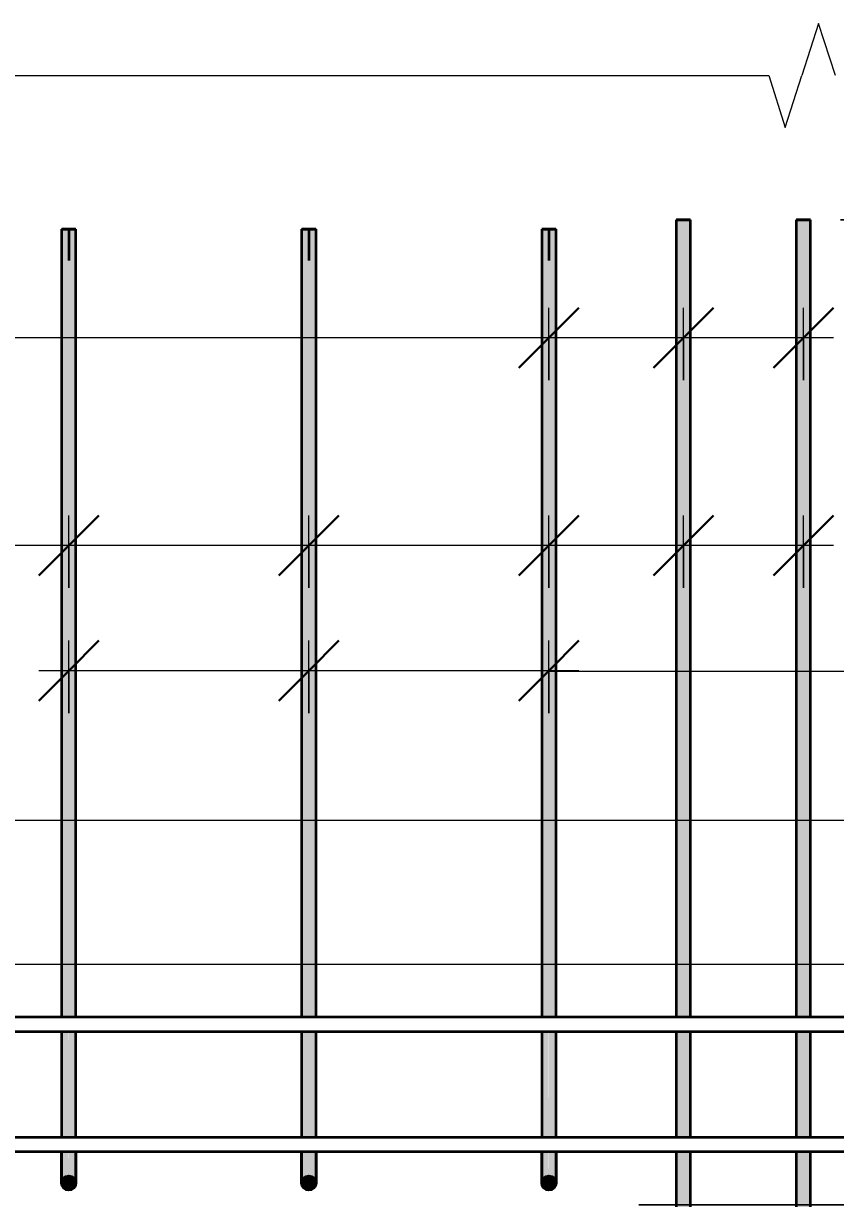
# Model space of a CAD drawing. Header units: millimetres. Extents: x -2461 to 50011, y -6221 to 38236.
# Drawn here: x 43837 to 44513, y 2725 to 3703 of the extents above; entities that cross this region are included whole.
import ezdxf

# ---------------------------------------------------------------- set-up
doc = ezdxf.new("R2010")
doc.units = ezdxf.units.MM
for name, color, linetype, lineweight in [('AA_Dim', 7, 'Continuous', 9), ('AA_Dim-25', 7, 'Continuous', 9), ('AA_Oformlenie', 7, 'Continuous', 9), ('AA_Vinoska', 7, 'Continuous', 9), ('AF_Perekritie_Опалубка', 253, 'Continuous', 18), ('AF_Stena_Опалубка', 253, 'Continuous', 18), ('KR_Armatura_Tonkie', 7, 'Continuous', 20)]:
    doc.layers.add(name, color=color, linetype=linetype, lineweight=lineweight)
doc.styles.add('ISOCPEUR_10', font='isocpeur.ttf', dxfattribs={"width": 0.9, "height": 62.5})
doc.styles.add('ISOCPEUR_11', font='isocpeur.ttf', dxfattribs={"width": 0.85, "height": 62.5})
doc.styles.add('ISOCPEUR_12', font='isocpeur.ttf', dxfattribs={"width": 0.8, "height": 62.5})
doc.dimstyles.new('00_Точн_3_знака__прозр__2', dxfattribs={"dimscale": 304.8, "dimtxt": 62.248823, "dimasz": 0.139436, "dimexe": 0.123031, "dimexo": 0.082021, "dimgap": 0.008202, "dimtad": 1, "dimdec": 3, "dimrnd": 0.001, "dimdsep": 46, "dimtxsty": 'ISOCPEUR_10', "dimblk1": 'OBLIQUE', "dimblk2": 'OBLIQUE', "dimsah": 1, "dimcen": 0.09, "dimdle": 0.123031, "dimazin": 0, "dimtfac": 1, "dimtdec": 4, "dimtix": 1, "dimtmove": 1, "dimatfit": 3, "dimfxl": 1, "dimtvp": 1, "dimtolj": 1, "dimtzin": 0, "dimlwd": 18, "dimlwe": 18, "dimarcsym": 2})
doc.dimstyles.new('00_Точн_3_знака__прозр__3', dxfattribs={"dimscale": 304.8, "dimtxt": 62.248823, "dimasz": 0.139436, "dimexe": 0.123031, "dimexo": 0.082021, "dimgap": 0.008202, "dimtad": 1, "dimdec": 3, "dimrnd": 0.001, "dimdsep": 46, "dimtxsty": 'ISOCPEUR_10', "dimblk1": 'OBLIQUE', "dimblk2": 'OBLIQUE', "dimsah": 1, "dimcen": 0.09, "dimdle": 0.123031, "dimazin": 0, "dimtfac": 1, "dimtdec": 4, "dimtix": 1, "dimtmove": 0, "dimatfit": 3, "dimfxl": 1, "dimtvp": 1, "dimtolj": 1, "dimtzin": 0, "dimlwd": 18, "dimlwe": 18, "dimarcsym": 2})
doc.dimstyles.new('10_Раскладка_арматуры_с_засечками_1', dxfattribs={"dimscale": 304.8, "dimtxt": 0.18, "dimasz": 0.164042, "dimexe": 0.082021, "dimexo": 0, "dimgap": 0, "dimtad": 1, "dimdec": 3, "dimrnd": 0.001, "dimdsep": 46, "dimtxsty": 'ISOCPEUR_12', "dimblk1": 'OBLIQUE', "dimblk2": 'OBLIQUE', "dimsah": 1, "dimcen": 0.09, "dimdle": 0.082021, "dimazin": 0, "dimtfac": 1, "dimtdec": 4, "dimtix": 1, "dimtmove": 0, "dimatfit": 3, "dimfxl": 1, "dimtvp": 1, "dimtolj": 1, "dimtzin": 0, "dimlwd": 18, "dimlwe": 18, "dimarcsym": 2})
doc.dimstyles.new('10_Раскладка_арматуры_с_засечками_2', dxfattribs={"dimscale": 304.8, "dimtxt": 0.18, "dimasz": 0.164042, "dimexe": 0.082021, "dimexo": 0, "dimgap": 0, "dimtad": 1, "dimdec": 3, "dimrnd": 0.001, "dimdsep": 46, "dimtxsty": 'ISOCPEUR_12', "dimblk1": 'OBLIQUE', "dimblk2": 'OBLIQUE', "dimsah": 1, "dimcen": 0.09, "dimdle": 0.082021, "dimazin": 0, "dimtfac": 1, "dimtdec": 4, "dimtix": 1, "dimtmove": 2, "dimatfit": 3, "dimfxl": 1, "dimtvp": 1, "dimtolj": 1, "dimtzin": 0, "dimlwd": 18, "dimlwe": 18, "dimarcsym": 2})
doc.dimstyles.new('10_Раскладка_арматуры_с_засечками_3', dxfattribs={"dimscale": 304.8, "dimtxt": 0.18, "dimasz": 0.164042, "dimexe": 0.082021, "dimexo": 0, "dimgap": 0, "dimtad": 1, "dimdec": 3, "dimrnd": 0.001, "dimdsep": 46, "dimtxsty": 'ISOCPEUR_11', "dimblk1": 'OBLIQUE', "dimblk2": 'OBLIQUE', "dimsah": 1, "dimcen": 0.09, "dimdle": 0.082021, "dimazin": 0, "dimtfac": 1, "dimtdec": 4, "dimtix": 1, "dimtmove": 0, "dimatfit": 3, "dimfxl": 1, "dimtvp": 1, "dimtolj": 1, "dimtzin": 0, "dimlwd": 18, "dimlwe": 18, "dimarcsym": 2})

# ---------------------------------------------------------------- blocks, each defined once
blk = doc.blocks.new('350_Стержень П торец СК-СГ _НесАрм_РабПлоск_ - 350_Стержень П торец СК-СГ _НесАрм_РабПлоск_-4141135-Схема обрамления отверстия 500х1050 _h_')
at = {"layer": 'KR_Armatura_Tonkie', "lineweight": 35}
h = blk.add_hatch(color=256, dxfattribs=at)
h.paths.add_polyline_path([(-2593.82, 2776), (-2590.82, 2776), (-2591.01, 2864), (-2596.82, 2864), (-2596.62, 2776), (-2593.82, 2776)])
h.paths.add_polyline_path([(-2590.82, 2876), (-2590.82, 3532), (-2596.82, 3532), (-2596.54, 2876), (-2591.03, 2876)])
h = blk.add_hatch(color=256, dxfattribs=at)
h.paths.add_polyline_path([(-2590.82, 2776), (-2584.82, 2776), (-2585.03, 2864), (-2590.82, 2864), (-2590.82, 2784.04)])
h.paths.add_polyline_path([(-2590.61, 2876), (-2584.82, 2876), (-2585.03, 3532), (-2590.82, 3532), (-2590.82, 2876)])
for points in [[(-2596.62, 2739.55), (-2596.02, 2741), (-2594.84, 2742.42), (-2593.36, 2743.39), (-2591.37, 2743.93), (-2590.82, 2744), (-2591.06, 2764), (-2596.6, 2764), (-2596.62, 2756.66), (-2596.79, 2750.64), (-2596.56, 2739.89)], [(-2584.82, 2738), (-2584.82, 2743.1), (-2585.27, 2764), (-2590.82, 2764), (-2590.82, 2744), (-2589.27, 2743.8), (-2587.82, 2743.2), (-2586.01, 2741.5), (-2585.32, 2740.25), (-2585.02, 2739.51)], [(-2590.82, 2732), (-2589.27, 2732.2), (-2587.82, 2732.8), (-2586.58, 2733.76), (-2585.63, 2735), (-2585.03, 2736.45), (-2584.82, 2738), (-2585.07, 2739.66), (-2585.63, 2741), (-2586.58, 2742.24), (-2587.82, 2743.2), (-2589.27, 2743.8), (-2590.82, 2744), (-2593.36, 2743.39), (-2593.82, 2743.2), (-2595.07, 2742.24), (-2596.02, 2741), (-2596.62, 2739.51), (-2596.82, 2738), (-2596.62, 2736.45), (-2596.02, 2735), (-2595.07, 2733.76), (-2593.82, 2732.8), (-2592.38, 2732.2)]]:
    blk.add_hatch(color=256, dxfattribs=at).paths.add_polyline_path(points)
h = blk.add_hatch(color=256, dxfattribs=at)
h.paths.add_polyline_path([(-2584.85, 2744.66), (-2584.82, 2744.85), (-2584.85, 2744.74)])
h.paths.add_polyline_path([(-2584.86, 2753.36), (-2584.94, 2763.72), (-2585.07, 2757.22), (-2584.9, 2754.16)])
at = {"layer": 'AA_Oformlenie'}
for start, end in [(90, 270), (270, 90)]:
    blk.add_arc((-2590.82, 2738), 6, start, end, dxfattribs=at)
at = {"layer": 'KR_Armatura_Tonkie', "lineweight": 35}
for p, q in [((-2596.82, 3532), (-2596.82, 2876)), ((-2596.82, 3532), (-2590.82, 3532)), ((-2590.82, 3532), (-2596.62, 3532)), ((-2596.62, 3532), (-2590.82, 3532)), ((-2590.82, 3532), (-2596.62, 3532)), ((-2590.82, 3532), (-2585.03, 3532)), ((-2585.03, 3532), (-2590.82, 3532)), ((-2590.82, 3532), (-2584.82, 3532)), ((-2585.03, 3532), (-2590.82, 3532)), ((-2590.82, 3532), (-2590.82, 3506.02)), ((-2590.82, 3532), (-2590.82, 3506.02)), ((-2584.82, 2876), (-2584.82, 3532)), ((-2596.82, 2864), (-2596.82, 2776)), ((-2584.82, 2776), (-2584.82, 2864))]:
    blk.add_line(p, q, dxfattribs=at)
at = {"layer": 'KR_Armatura_Tonkie', "lineweight": 35, "flags": 128}
for points in [[(-2596.82, 2738), (-2596.82, 2739.96), (-2596.82, 2745.63), (-2596.82, 2754.38), (-2596.82, 2764)], [(-2596.82, 2764), (-2596.82, 2762.28), (-2596.82, 2751.84), (-2596.82, 2743.82), (-2596.82, 2739.07), (-2596.82, 2738)], [(-2584.82, 2764), (-2584.82, 2762.28), (-2584.82, 2751.84), (-2584.82, 2743.82), (-2584.82, 2739.07), (-2584.82, 2738)], [(-2584.82, 2738), (-2584.82, 2739.96), (-2584.82, 2745.63), (-2584.82, 2754.38), (-2584.82, 2764)]]:
    blk.add_lwpolyline(points, dxfattribs=at)
at = {"layer": 'KR_Armatura_Tonkie', "lineweight": 35}
blk.add_circle((-2590.82, 2738), 6, dxfattribs=at)
blk = doc.blocks.new('350_Стержень П торец СК-СГ _НесАрм_РабПлоск_ - 350_Стержень П торец СК-СГ _НесАрм_РабПлоск_-V19-Схема обрамления отверстия 500х1050 _h_')
at = {"layer": 'KR_Armatura_Tonkie', "lineweight": 35}
h = blk.add_hatch(color=256, dxfattribs=at)
h.paths.add_polyline_path([(-2395.06, 2776), (-2390.82, 2776), (-2391.01, 2864), (-2396.82, 2864), (-2396.62, 2776), (-2395.07, 2776)])
h.paths.add_polyline_path([(-2390.82, 2876), (-2390.82, 3532), (-2396.82, 3532), (-2396.54, 2876), (-2391.03, 2876)])
h = blk.add_hatch(color=256, dxfattribs=at)
h.paths.add_polyline_path([(-2390.82, 2776), (-2384.82, 2776), (-2385.03, 2864), (-2390.82, 2864), (-2390.82, 2784.04)])
h.paths.add_polyline_path([(-2390.61, 2876), (-2384.82, 2876), (-2385.03, 3532), (-2390.82, 3532), (-2390.82, 2876)])
for points in [[(-2396.62, 2739.55), (-2396.02, 2741), (-2394.48, 2742.69), (-2393.82, 2743.2), (-2391.37, 2743.93), (-2390.82, 2744), (-2391.06, 2764), (-2396.6, 2764), (-2396.62, 2756.66), (-2396.79, 2750.64), (-2396.56, 2739.89)], [(-2384.82, 2738), (-2384.82, 2743.1), (-2385.27, 2764), (-2390.82, 2764), (-2390.82, 2744), (-2389.27, 2743.8), (-2387.82, 2743.2), (-2386.01, 2741.5), (-2385.32, 2740.25), (-2385.02, 2739.51), (-2384.82, 2738.01)], [(-2390.82, 2732), (-2389.27, 2732.2), (-2387.82, 2732.8), (-2386.19, 2734.26), (-2385.63, 2735), (-2385.03, 2736.45), (-2384.82, 2738), (-2385.03, 2739.55), (-2386.19, 2741.74), (-2386.58, 2742.24), (-2387.82, 2743.2), (-2389.27, 2743.8), (-2390.82, 2744), (-2392.38, 2743.8), (-2394.48, 2742.69), (-2395.07, 2742.24), (-2396.02, 2741), (-2396.62, 2739.51), (-2396.82, 2738), (-2396.62, 2736.45), (-2396.02, 2735), (-2395.07, 2733.76), (-2393.82, 2732.8), (-2392.38, 2732.2)]]:
    blk.add_hatch(color=256, dxfattribs=at).paths.add_polyline_path(points)
h = blk.add_hatch(color=256, dxfattribs=at)
h.paths.add_polyline_path([(-2384.85, 2744.66), (-2384.82, 2744.85), (-2384.85, 2744.74)])
h.paths.add_polyline_path([(-2384.86, 2753.36), (-2384.94, 2763.72), (-2385.19, 2759.3), (-2384.9, 2754.16)])
at = {"layer": 'AA_Oformlenie'}
for start, end in [(90, 270), (270, 90)]:
    blk.add_arc((-2390.82, 2738), 6, start, end, dxfattribs=at)
at = {"layer": 'KR_Armatura_Tonkie', "lineweight": 35}
for p, q in [((-2396.82, 3532), (-2396.82, 2876)), ((-2396.82, 3532), (-2390.82, 3532)), ((-2390.82, 3532), (-2396.62, 3532)), ((-2396.62, 3532), (-2390.82, 3532)), ((-2390.82, 3532), (-2396.62, 3532)), ((-2390.82, 3532), (-2385.03, 3532)), ((-2385.03, 3532), (-2390.82, 3532)), ((-2390.82, 3532), (-2384.82, 3532)), ((-2385.03, 3532), (-2390.82, 3532)), ((-2390.82, 3532), (-2390.82, 3506.02)), ((-2390.82, 3532), (-2390.82, 3506.02)), ((-2384.82, 2876), (-2384.82, 3532)), ((-2396.82, 2864), (-2396.82, 2776)), ((-2384.82, 2776), (-2384.82, 2864))]:
    blk.add_line(p, q, dxfattribs=at)
at = {"layer": 'KR_Armatura_Tonkie', "lineweight": 35, "flags": 128}
for points in [[(-2396.82, 2738), (-2396.82, 2739.96), (-2396.82, 2745.63), (-2396.82, 2754.38), (-2396.82, 2764)], [(-2396.82, 2764), (-2396.82, 2762.28), (-2396.82, 2751.84), (-2396.82, 2743.82), (-2396.82, 2739.07), (-2396.82, 2738)], [(-2384.82, 2764), (-2384.82, 2762.28), (-2384.82, 2751.84), (-2384.82, 2743.82), (-2384.82, 2739.07), (-2384.82, 2738)], [(-2384.82, 2738), (-2384.82, 2739.96), (-2384.82, 2745.63), (-2384.82, 2754.38), (-2384.82, 2764)]]:
    blk.add_lwpolyline(points, dxfattribs=at)
at = {"layer": 'KR_Armatura_Tonkie', "lineweight": 35}
blk.add_circle((-2390.82, 2738), 6, dxfattribs=at)
blk = doc.blocks.new('350_Стержень верт с удлинением концов _НесАрм_РабПлоск_ - 350_Стержень верт с удлинением концов _НесАрм_РабПлоск_-4140946-Схема обрамления отверстия 500х1050 _h_')
at = {"layer": 'KR_Armatura_Tonkie', "lineweight": 35}
for p, q in [((-2284.82, 3540), (-2284.82, 2876)), ((-2273.03, 3540), (-2284.62, 3540)), ((-2284.62, 3540), (-2273.03, 3540)), ((-2272.82, 2876), (-2272.82, 3540)), ((-2284.82, 2864), (-2284.82, 2776)), ((-2272.82, 2776), (-2272.82, 2864)), ((-2284.82, 2764), (-2284.82, 2689)), ((-2272.82, 2689), (-2272.82, 2764))]:
    blk.add_line(p, q, dxfattribs=at)
blk = doc.blocks.new('350_Стержень верт с удлинением концов _НесАрм_РабПлоск_ - 350_Стержень верт с удлинением концов _НесАрм_РабПлоск_-V20-Схема обрамления отверстия 500х1050 _h_')
at = {"layer": 'KR_Armatura_Tonkie', "lineweight": 35}
h = blk.add_hatch(color=256, dxfattribs=at)
h.paths.add_polyline_path([(-2278.82, 1170), (-2272.82, 1170), (-2273.03, 1514), (-2284.82, 1514), (-2284.62, 1170), (-2280.38, 1170)])
h.paths.add_polyline_path([(-2283.21, 1526), (-2272.82, 1526), (-2273.03, 1614), (-2284.82, 1614), (-2284.62, 1526), (-2284.02, 1526)])
h.paths.add_polyline_path([(-2283.07, 1626), (-2272.82, 1626.13), (-2273.03, 1689), (-2284.82, 1689), (-2284.62, 1626), (-2283.25, 1626)])
h.paths.add_polyline_path([(-2273.16, 1701), (-2272.82, 1701), (-2273.03, 1877), (-2284.82, 1877), (-2284.62, 1701), (-2273.63, 1701)])
h.paths.add_polyline_path([(-2272.89, 1889), (-2272.82, 1889), (-2273.03, 2077), (-2284.82, 2077), (-2284.62, 1889), (-2273.03, 1889)])
h.paths.add_polyline_path([(-2273.26, 2089), (-2272.82, 2089), (-2273.03, 2277), (-2284.82, 2277), (-2284.62, 2089), (-2273.63, 2089)])
h.paths.add_polyline_path([(-2273.31, 2289), (-2272.82, 2289), (-2273.03, 2477), (-2284.82, 2477), (-2284.62, 2289), (-2273.63, 2289)])
h.paths.add_polyline_path([(-2275.82, 2489), (-2272.82, 2489), (-2273.03, 2677), (-2284.82, 2677), (-2284.62, 2489), (-2276.63, 2489)])
h.paths.add_polyline_path([(-2275.82, 2689), (-2272.82, 2689), (-2273.03, 2764), (-2284.82, 2764), (-2284.62, 2689), (-2276.75, 2689)])
h.paths.add_polyline_path([(-2283.07, 2776), (-2272.82, 2776), (-2273.03, 2864), (-2284.82, 2864), (-2284.62, 2776), (-2283.71, 2776)])
h.paths.add_polyline_path([(-2278.82, 2876), (-2272.82, 2876), (-2273.03, 3540), (-2284.82, 3540), (-2284.62, 2876), (-2279.94, 2876)])
for p, q in [((-2284.82, 3540), (-2284.82, 2876)), ((-2284.82, 3540), (-2272.82, 3540)), ((-2273.03, 3540), (-2284.62, 3540)), ((-2272.82, 2876), (-2272.82, 3540)), ((-2284.82, 2864), (-2284.82, 2776)), ((-2272.82, 2776), (-2272.82, 2864)), ((-2284.82, 2764), (-2284.82, 2689)), ((-2272.82, 2689), (-2272.82, 2764))]:
    blk.add_line(p, q, dxfattribs=at)
blk = doc.blocks.new('350_Стержень верт с удлинением концов _НесАрм_РабПлоск_ - 350_Стержень верт с удлинением концов _НесАрм_РабПлоск_-V21-Схема обрамления отверстия 500х1050 _h_')
at = {"layer": 'KR_Armatura_Tonkie', "lineweight": 35}
h = blk.add_hatch(color=256, dxfattribs=at)
h.paths.add_polyline_path([(-2178.82, 1170), (-2172.82, 1170), (-2173.03, 1514), (-2184.82, 1514), (-2184.62, 1170), (-2180.38, 1170)])
h.paths.add_polyline_path([(-2183.21, 1526), (-2172.82, 1526), (-2173.03, 1614), (-2184.82, 1614), (-2184.62, 1526), (-2184.02, 1526)])
h.paths.add_polyline_path([(-2183.25, 1626), (-2172.82, 1626.13), (-2173.03, 1689), (-2184.82, 1689), (-2184.62, 1626), (-2184.02, 1626)])
h.paths.add_polyline_path([(-2183.28, 1701), (-2172.82, 1701), (-2173.03, 1877), (-2184.82, 1877), (-2184.62, 1701), (-2184.02, 1701)])
h.paths.add_polyline_path([(-2183.07, 1889), (-2172.82, 1889), (-2173.03, 2077), (-2184.82, 2077), (-2184.62, 1889), (-2183.35, 1889)])
h.paths.add_polyline_path([(-2181.82, 2089), (-2172.82, 2089), (-2173.03, 2277), (-2184.82, 2277), (-2184.62, 2089), (-2182.3, 2089)])
h.paths.add_polyline_path([(-2178.82, 2289), (-2172.82, 2289), (-2173.03, 2477), (-2184.82, 2477), (-2184.62, 2289), (-2179.56, 2289)])
h.paths.add_polyline_path([(-2183.6, 2489), (-2172.82, 2489), (-2173.03, 2677), (-2184.82, 2677), (-2184.62, 2489), (-2184.02, 2489)])
h.paths.add_polyline_path([(-2183.68, 2689), (-2172.82, 2689), (-2173.03, 2764), (-2184.82, 2764), (-2184.62, 2689), (-2184.02, 2689)])
h.paths.add_polyline_path([(-2183.71, 2776), (-2172.82, 2776), (-2173.03, 2864), (-2184.82, 2864), (-2184.62, 2776), (-2184.02, 2776)])
h.paths.add_polyline_path([(-2178.82, 2876), (-2172.82, 2876), (-2173.03, 3540), (-2184.82, 3540), (-2184.62, 2876), (-2179.94, 2876)])
for p, q in [((-2184.82, 3540), (-2184.82, 2876)), ((-2184.82, 3540), (-2172.82, 3540)), ((-2173.03, 3540), (-2184.62, 3540)), ((-2172.82, 2876), (-2172.82, 3540)), ((-2184.82, 2864), (-2184.82, 2776)), ((-2172.82, 2776), (-2172.82, 2864)), ((-2184.82, 2764), (-2184.82, 2689)), ((-2172.82, 2689), (-2172.82, 2764))]:
    blk.add_line(p, q, dxfattribs=at)
blk = doc.blocks.new('011_Прямоугольник обрыва _ЭлУзла_ - 011_Прямоугольник обрыва _ЭлУзла_-4141986-Схема обрамления отверстия 500х1050 _h_')
at = {"layer": 'AA_Oformlenie'}
blk.add_line((-3070.95, 3660), (-2207.75, 3660), dxfattribs=at)
blk = doc.blocks.new('DIMBLOCK131-Схема обрамления отверстия 500х1050 _h_')
at = {"layer": 'AA_Dim-25', "lineweight": 30}
for p, q in [((45157.01, 2770), (45135.76, 2791.25)), ((45157.01, 2770), (45178.26, 2748.75)), ((45157.01, 2720), (45135.76, 2741.25)), ((45157.01, 2720), (45178.26, 2698.75))]:
    blk.add_line(p, q, dxfattribs=at)
at = {"layer": 'AA_Dim-25', "lineweight": 18}
for p, q in [((44831.35, 2770), (45194.51, 2770)), ((45157.01, 2770), (44831.35, 2770)), ((45157.01, 2682.5), (45157.01, 2770)), ((45157.01, 2731.91), (45157.01, 2745)), ((45157.01, 2627.9), (45157.01, 2731.91)), ((44349.35, 2720), (45194.51, 2720)), ((45157.01, 2720), (44349.35, 2720))]:
    blk.add_line(p, q, dxfattribs=at)
at = {"layer": 'AA_Dim-25', "color": 0, "lineweight": 18, "insert": (45072.86, 2627.9), "char_height": 62.5, "width": 94.8097, "attachment_point": 1, "rotation": 90, "line_spacing_factor": 1.149209, "style": 'ISOCPEUR_10'}
blk.add_mtext('50', dxfattribs=at)
blk = doc.blocks.new('_Oblique')
at = {"color": 0, "linetype": 'ByBlock', "lineweight": -2}
blk.add_line((-0.5, -0.5), (0.5, 0.5), dxfattribs=at)
blk = doc.blocks.new('DIMBLOCK135-Схема обрамления отверстия 500х1050 _h_')
at = {"layer": 'AA_Dim-25', "lineweight": 18}
for p, q in [((45157.01, 3040), (45157.01, 3577.5)), ((44517.35, 3540), (45194.51, 3540)), ((45157.01, 3540), (44517.35, 3540)), ((44849.35, 3040), (45194.51, 3040)), ((45157.01, 3040), (44849.35, 3040))]:
    blk.add_line(p, q, dxfattribs=at)
at = {"layer": 'AA_Dim-25', "lineweight": 30}
for p, q in [((45157.01, 3540), (45135.76, 3561.25)), ((45157.01, 3540), (45178.26, 3518.75)), ((45157.01, 3040), (45135.76, 3061.25)), ((45157.01, 3040), (45178.26, 3018.75))]:
    blk.add_line(p, q, dxfattribs=at)
at = {"layer": 'AA_Dim-25', "color": 0, "lineweight": 18, "insert": (45072.86, 3230.74), "char_height": 62.5, "width": 142.2146, "attachment_point": 1, "rotation": 90, "line_spacing_factor": 1.149209, "style": 'ISOCPEUR_10'}
blk.add_mtext('500', dxfattribs=at)
blk = doc.blocks.new('DIMBLOCK155-Схема обрамления отверстия 500х1050 _h_')
at = {"layer": 'AA_Dim-25', "lineweight": 30}
for p, q in [((44386.35, 3441.68), (44411.35, 3466.68)), ((44486.35, 3441.68), (44511.35, 3466.68)), ((44386.35, 3441.68), (44361.35, 3416.68)), ((44486.35, 3441.68), (44461.35, 3416.68))]:
    blk.add_line(p, q, dxfattribs=at)
at = {"layer": 'AA_Dim-25', "lineweight": 18}
for p, q in [((44386.35, 3406.32), (44386.35, 3466.68)), ((44486.35, 3406.32), (44486.35, 3466.68)), ((44511.35, 3441.68), (44386.35, 3441.68)), ((44386.35, 3441.68), (44386.35, 3406.32)), ((44486.35, 3441.68), (44486.35, 3406.32))]:
    blk.add_line(p, q, dxfattribs=at)
blk = doc.blocks.new('DIMBLOCK156-Схема обрамления отверстия 500х1050 _h_')
at = {"layer": 'AA_Dim-25', "lineweight": 30}
for p, q in [((44274.35, 3441.68), (44299.35, 3466.68)), ((44386.35, 3441.68), (44411.35, 3466.68)), ((44274.35, 3441.68), (44249.35, 3416.68)), ((44386.35, 3441.68), (44361.35, 3416.68))]:
    blk.add_line(p, q, dxfattribs=at)
at = {"layer": 'AA_Dim-25', "lineweight": 18}
for p, q in [((44274.35, 3406.32), (44274.35, 3466.68)), ((44386.35, 3406.32), (44386.35, 3466.68)), ((44386.35, 3441.68), (44274.35, 3441.68)), ((44274.35, 3441.68), (44274.35, 3406.32)), ((44386.35, 3441.68), (44386.35, 3406.32))]:
    blk.add_line(p, q, dxfattribs=at)
blk = doc.blocks.new('DIMBLOCK157-Схема обрамления отверстия 500х1050 _h_')
at = {"layer": 'AA_Dim-25', "lineweight": 30}
for p, q in [((43762.35, 3441.68), (43787.35, 3466.68)), ((44274.35, 3441.68), (44299.35, 3466.68)), ((43762.35, 3441.68), (43737.35, 3416.68)), ((44274.35, 3441.68), (44249.35, 3416.68))]:
    blk.add_line(p, q, dxfattribs=at)
at = {"layer": 'AA_Dim-25', "lineweight": 18}
for p, q in [((43762.35, 3406.32), (43762.35, 3466.68)), ((44274.35, 3406.32), (44274.35, 3466.68)), ((44274.35, 3441.68), (43762.35, 3441.68)), ((43762.35, 3441.68), (43762.35, 3406.32)), ((44274.35, 3441.68), (44274.35, 3406.32))]:
    blk.add_line(p, q, dxfattribs=at)
blk = doc.blocks.new('DIMBLOCK159-Схема обрамления отверстия 500х1050 _h_')
at = {"layer": 'AA_Dim-25', "lineweight": 30}
for p, q in [((44074.35, 3164.58), (44099.35, 3189.58)), ((44274.35, 3164.58), (44299.35, 3189.58)), ((44074.35, 3164.58), (44049.35, 3139.58)), ((44274.35, 3164.58), (44249.35, 3139.58))]:
    blk.add_line(p, q, dxfattribs=at)
at = {"layer": 'AA_Dim-25', "lineweight": 18}
for p, q in [((44074.35, 3129.22), (44074.35, 3189.58)), ((44274.35, 3129.22), (44274.35, 3189.58)), ((44299.35, 3164.58), (44074.35, 3164.58)), ((44074.35, 3164.58), (44074.35, 3129.22)), ((44274.35, 3164.58), (44274.35, 3129.22))]:
    blk.add_line(p, q, dxfattribs=at)
blk = doc.blocks.new('DIMBLOCK160-Схема обрамления отверстия 500х1050 _h_')
at = {"layer": 'AA_Dim-25', "lineweight": 30}
for p, q in [((43874.35, 3164.58), (43899.35, 3189.58)), ((44074.35, 3164.58), (44099.35, 3189.58)), ((43874.35, 3164.58), (43849.35, 3139.58)), ((44074.35, 3164.58), (44049.35, 3139.58))]:
    blk.add_line(p, q, dxfattribs=at)
at = {"layer": 'AA_Dim-25', "lineweight": 18}
for p, q in [((43874.35, 3129.22), (43874.35, 3189.58)), ((44074.35, 3129.22), (44074.35, 3189.58)), ((44074.35, 3164.58), (43849.35, 3164.58)), ((43874.35, 3164.58), (43874.35, 3129.22)), ((44074.35, 3164.58), (44074.35, 3129.22))]:
    blk.add_line(p, q, dxfattribs=at)
blk = doc.blocks.new('DIMBLOCK161-Схема обрамления отверстия 500х1050 _h_')
at = {"layer": 'AA_Dim-25', "lineweight": 30}
for p, q in [((44386.35, 3268.88), (44411.35, 3293.88)), ((44486.35, 3268.88), (44511.35, 3293.88)), ((44386.35, 3268.88), (44361.35, 3243.88)), ((44486.35, 3268.88), (44461.35, 3243.88))]:
    blk.add_line(p, q, dxfattribs=at)
at = {"layer": 'AA_Dim-25', "lineweight": 18}
for p, q in [((44386.35, 3233.53), (44386.35, 3293.88)), ((44486.35, 3233.53), (44486.35, 3293.88)), ((44511.35, 3268.88), (44386.35, 3268.88)), ((44386.35, 3268.88), (44386.35, 3233.53)), ((44486.35, 3268.88), (44486.35, 3233.53))]:
    blk.add_line(p, q, dxfattribs=at)
blk = doc.blocks.new('DIMBLOCK162-Схема обрамления отверстия 500х1050 _h_')
at = {"layer": 'AA_Dim-25', "lineweight": 30}
for p, q in [((44274.35, 3268.88), (44299.35, 3293.88)), ((44386.35, 3268.88), (44411.35, 3293.88)), ((44274.35, 3268.88), (44249.35, 3243.88)), ((44386.35, 3268.88), (44361.35, 3243.88))]:
    blk.add_line(p, q, dxfattribs=at)
at = {"layer": 'AA_Dim-25', "lineweight": 18}
for p, q in [((44274.35, 3233.53), (44274.35, 3293.88)), ((44386.35, 3233.53), (44386.35, 3293.88)), ((44386.35, 3268.88), (44274.35, 3268.88)), ((44274.35, 3268.88), (44274.35, 3233.53)), ((44386.35, 3268.88), (44386.35, 3233.53))]:
    blk.add_line(p, q, dxfattribs=at)
blk = doc.blocks.new('DIMBLOCK163-Схема обрамления отверстия 500х1050 _h_')
at = {"layer": 'AA_Dim-25', "lineweight": 30}
for p, q in [((44074.35, 3268.88), (44099.35, 3293.88)), ((44274.35, 3268.88), (44299.35, 3293.88)), ((44074.35, 3268.88), (44049.35, 3243.88)), ((44274.35, 3268.88), (44249.35, 3243.88))]:
    blk.add_line(p, q, dxfattribs=at)
at = {"layer": 'AA_Dim-25', "lineweight": 18}
for p, q in [((44074.35, 3233.53), (44074.35, 3293.88)), ((44274.35, 3233.53), (44274.35, 3293.88)), ((44274.35, 3268.88), (44074.35, 3268.88)), ((44074.35, 3268.88), (44074.35, 3233.53)), ((44274.35, 3268.88), (44274.35, 3233.53))]:
    blk.add_line(p, q, dxfattribs=at)
blk = doc.blocks.new('DIMBLOCK164-Схема обрамления отверстия 500х1050 _h_')
at = {"layer": 'AA_Dim-25', "lineweight": 30}
for p, q in [((43874.35, 3268.88), (43899.35, 3293.88)), ((44074.35, 3268.88), (44099.35, 3293.88)), ((43874.35, 3268.88), (43849.35, 3243.88)), ((44074.35, 3268.88), (44049.35, 3243.88))]:
    blk.add_line(p, q, dxfattribs=at)
at = {"layer": 'AA_Dim-25', "lineweight": 18}
for p, q in [((43874.35, 3233.53), (43874.35, 3293.88)), ((44074.35, 3233.53), (44074.35, 3293.88)), ((44074.35, 3268.88), (43874.35, 3268.88)), ((43874.35, 3268.88), (43874.35, 3233.53)), ((44074.35, 3268.88), (44074.35, 3233.53))]:
    blk.add_line(p, q, dxfattribs=at)
blk = doc.blocks.new('DIMBLOCK165-Схема обрамления отверстия 500х1050 _h_')
at = {"layer": 'AA_Dim-25', "lineweight": 30}
for p, q in [((43762.35, 3268.88), (43787.35, 3293.88)), ((43874.35, 3268.88), (43899.35, 3293.88)), ((43762.35, 3268.88), (43737.35, 3243.88)), ((43874.35, 3268.88), (43849.35, 3243.88))]:
    blk.add_line(p, q, dxfattribs=at)
at = {"layer": 'AA_Dim-25', "lineweight": 18}
for p, q in [((43762.35, 3233.53), (43762.35, 3293.88)), ((43874.35, 3233.53), (43874.35, 3293.88)), ((43874.35, 3268.88), (43762.35, 3268.88)), ((43762.35, 3268.88), (43762.35, 3233.53)), ((43874.35, 3268.88), (43874.35, 3233.53))]:
    blk.add_line(p, q, dxfattribs=at)

msp = doc.modelspace()

# ---------------------------------------------------------------- linework, layer by layer
at = {"layer": 'AA_Vinoska'}
for p, q in [((44499.0048, 3703.3251), (44484.9276, 3660)), ((44513.0819, 3660), (44499.0048, 3703.3251)), ((44457.4276, 3660), (44471.1776, 3616.6987)), ((44471.1776, 3616.6987), (44484.9276, 3660)), ((44273.6106, 3164.0921), (44531.0772, 3164.0921))]:
    msp.add_line(p, q, dxfattribs=at)
at = {"layer": 'AF_Perekritie_Опалубка', "lineweight": 20}
for p, q in [((43264.3537, 3040), (44824.3537, 3040)), ((44824.3537, 2920), (43264.3537, 2920))]:
    msp.add_line(p, q, dxfattribs=at)
at = {"layer": 'AF_Stena_Опалубка', "lineweight": 20}
msp.add_line((44824.3537, 2920), (43263.8537, 2920), dxfattribs=at)
at = {"layer": 'KR_Armatura_Tonkie', "lineweight": 35}
for p, q in [((44806.3537, 2876), (43285.8537, 2876)), ((44806.3537, 2876), (43285.8537, 2876)), ((44806.3537, 2864), (43285.8537, 2864)), ((44806.3537, 2864), (43285.8537, 2864)), ((44806.3537, 2776), (43285.8537, 2776)), ((44806.3537, 2776), (43285.8537, 2776)), ((44806.3537, 2764), (43285.8537, 2764)), ((44806.3537, 2764), (43285.8537, 2764))]:
    msp.add_line(p, q, dxfattribs=at)

# ---------------------------------------------------------------- block references
at = {"layer": 'AA_Oformlenie'}
msp.add_blockref('011_Прямоугольник обрыва _ЭлУзла_ - 011_Прямоугольник обрыва _ЭлУзла_-4141986-Схема обрамления отверстия 500х1050 _h_', (46665.1768, 0), dxfattribs=at)
at = {"layer": 'KR_Armatura_Tonkie', "lineweight": 35}
for name, p in [('350_Стержень П торец СК-СГ _НесАрм_РабПлоск_ - 350_Стержень П торец СК-СГ _НесАрм_РабПлоск_-V19-Схема обрамления отверстия 500х1050 _h_', (46265.1768, 0)), ('350_Стержень П торец СК-СГ _НесАрм_РабПлоск_ - 350_Стержень П торец СК-СГ _НесАрм_РабПлоск_-4141135-Схема обрамления отверстия 500х1050 _h_', (46665.1768, 0)), ('350_Стержень П торец СК-СГ _НесАрм_РабПлоск_ - 350_Стержень П торец СК-СГ _НесАрм_РабПлоск_-V19-Схема обрамления отверстия 500х1050 _h_', (46665.1768, 0)), ('350_Стержень верт с удлинением концов _НесАрм_РабПлоск_ - 350_Стержень верт с удлинением концов _НесАрм_РабПлоск_-4140946-Схема обрамления отверстия 500х1050 _h_', (46665.1768, 0)), ('350_Стержень верт с удлинением концов _НесАрм_РабПлоск_ - 350_Стержень верт с удлинением концов _НесАрм_РабПлоск_-V20-Схема обрамления отверстия 500х1050 _h_', (46665.1768, 0)), ('350_Стержень верт с удлинением концов _НесАрм_РабПлоск_ - 350_Стержень верт с удлинением концов _НесАрм_РабПлоск_-4140946-Схема обрамления отверстия 500х1050 _h_', (46765.1768, 0)), ('350_Стержень верт с удлинением концов _НесАрм_РабПлоск_ - 350_Стержень верт с удлинением концов _НесАрм_РабПлоск_-V21-Схема обрамления отверстия 500х1050 _h_', (46665.1768, 0))]:
    msp.add_blockref(name, p, dxfattribs=at)

# ---------------------------------------------------------------- dimensions: what is measured, and where the dimension line sits
at = {"layer": 'AA_Dim', "lineweight": 18}
for base, p1, p2, angle, dimstyle, override, picture, middle in [((45157.0126, 3540), (44824.3537, 3040), (44492.3537, 3540), 90, '00_Точн_3_знака__прозр__3', {"dimpost": '<>', "dimfxl": 600.186638}, 'DIMBLOCK135-Схема обрамления отверстия 500х1050 _h_', (45123.2626, 3290)), ((43874.3537, 3164.5753), (44074.3537, 3129.22), (43874.3537, 3129.22), 0, '10_Раскладка_арматуры_с_засечками_1', {"dimpost": '<>', "dimfxl": 200}, 'DIMBLOCK160-Схема обрамления отверстия 500х1050 _h_', (43974.3537, 3195.8253)), ((44074.3537, 3164.5753), (44274.3537, 3129.22), (44074.3537, 3129.22), 0, '10_Раскладка_арматуры_с_засечками_1', {"dimpost": '<>', "dimfxl": 200}, 'DIMBLOCK159-Схема обрамления отверстия 500х1050 _h_', (44174.3537, 3195.8253))]:
    dim = msp.add_linear_dim(base=base, p1=p1, p2=p2, angle=angle, dimstyle=dimstyle, override=override, dxfattribs=at)
    dim.commit()
    dim.dimension.update_dxf_attribs({"geometry": picture, "text_midpoint": middle})
for base, p1, p2, dimstyle, override, picture, middle in [((43762.3537, 3441.6759), (44274.3537, 3406.3205), (43762.3537, 3406.3205), '10_Раскладка_арматуры_с_засечками_1', {"dimpost": '<>', "dimfxl": 512}, 'DIMBLOCK157-Схема обрамления отверстия 500х1050 _h_', (44018.3537, 3472.9259)), ((44274.3537, 3441.6759), (44386.3537, 3406.3205), (44274.3537, 3406.3205), '10_Раскладка_арматуры_с_засечками_1', {"dimpost": '<>', "dimfxl": 112}, 'DIMBLOCK156-Схема обрамления отверстия 500х1050 _h_', (44330.3537, 3472.9259)), ((44386.3537, 3441.6759), (44486.3537, 3406.3205), (44386.3537, 3406.3205), '10_Раскладка_арматуры_с_засечками_2', {"dimpost": '<>', "dimfxl": 100}, 'DIMBLOCK155-Схема обрамления отверстия 500х1050 _h_', (44436.3537, 3472.9259)), ((43762.3537, 3268.8829), (43874.3537, 3233.5275), (43762.3537, 3233.5275), '10_Раскладка_арматуры_с_засечками_3', {"dimpost": '<>', "dimfxl": 112}, 'DIMBLOCK165-Схема обрамления отверстия 500х1050 _h_', (43818.3537, 3300.1329)), ((43874.3537, 3268.8829), (44074.3537, 3233.5275), (43874.3537, 3233.5275), '10_Раскладка_арматуры_с_засечками_3', {"dimpost": '<>', "dimfxl": 200}, 'DIMBLOCK164-Схема обрамления отверстия 500х1050 _h_', (43974.3537, 3300.1329)), ((44074.3537, 3268.8829), (44274.3537, 3233.5275), (44074.3537, 3233.5275), '10_Раскладка_арматуры_с_засечками_3', {"dimpost": '<>', "dimfxl": 200}, 'DIMBLOCK163-Схема обрамления отверстия 500х1050 _h_', (44174.3537, 3300.1329)), ((44274.3537, 3268.8829), (44386.3537, 3233.5275), (44274.3537, 3233.5275), '10_Раскладка_арматуры_с_засечками_3', {"dimpost": '<>', "dimfxl": 112}, 'DIMBLOCK162-Схема обрамления отверстия 500х1050 _h_', (44330.3537, 3300.1329)), ((44386.3537, 3268.8829), (44486.3537, 3233.5275), (44386.3537, 3233.5275), '10_Раскладка_арматуры_с_засечками_3', {"dimpost": '<>', "dimfxl": 100}, 'DIMBLOCK161-Схема обрамления отверстия 500х1050 _h_', (44436.3537, 3300.1329))]:
    dim = msp.add_linear_dim(base=base, p1=p1, p2=p2, dimstyle=dimstyle, override=override, dxfattribs=at)
    dim.commit()
    dim.dimension.update_dxf_attribs({"geometry": picture, "text_midpoint": middle})
dim = msp.add_linear_dim(base=(45157.0126, 2770), p1=(44324.3537, 2720), p2=(44806.3537, 2770), angle=90, dimstyle='00_Точн_3_знака__прозр__2', override={"dimpost": '<>', "dimfxl": 484.586422}, dxfattribs=at)
dim.commit()
dim.dimension.update_dxf_attribs({"geometry": 'DIMBLOCK131-Схема обрамления отверстия 500х1050 _h_', "text_midpoint": (45114.5257, 2675.3071), "dimtype": 160, "text_rotation": 90})

doc.saveas('drawing.dxf')
